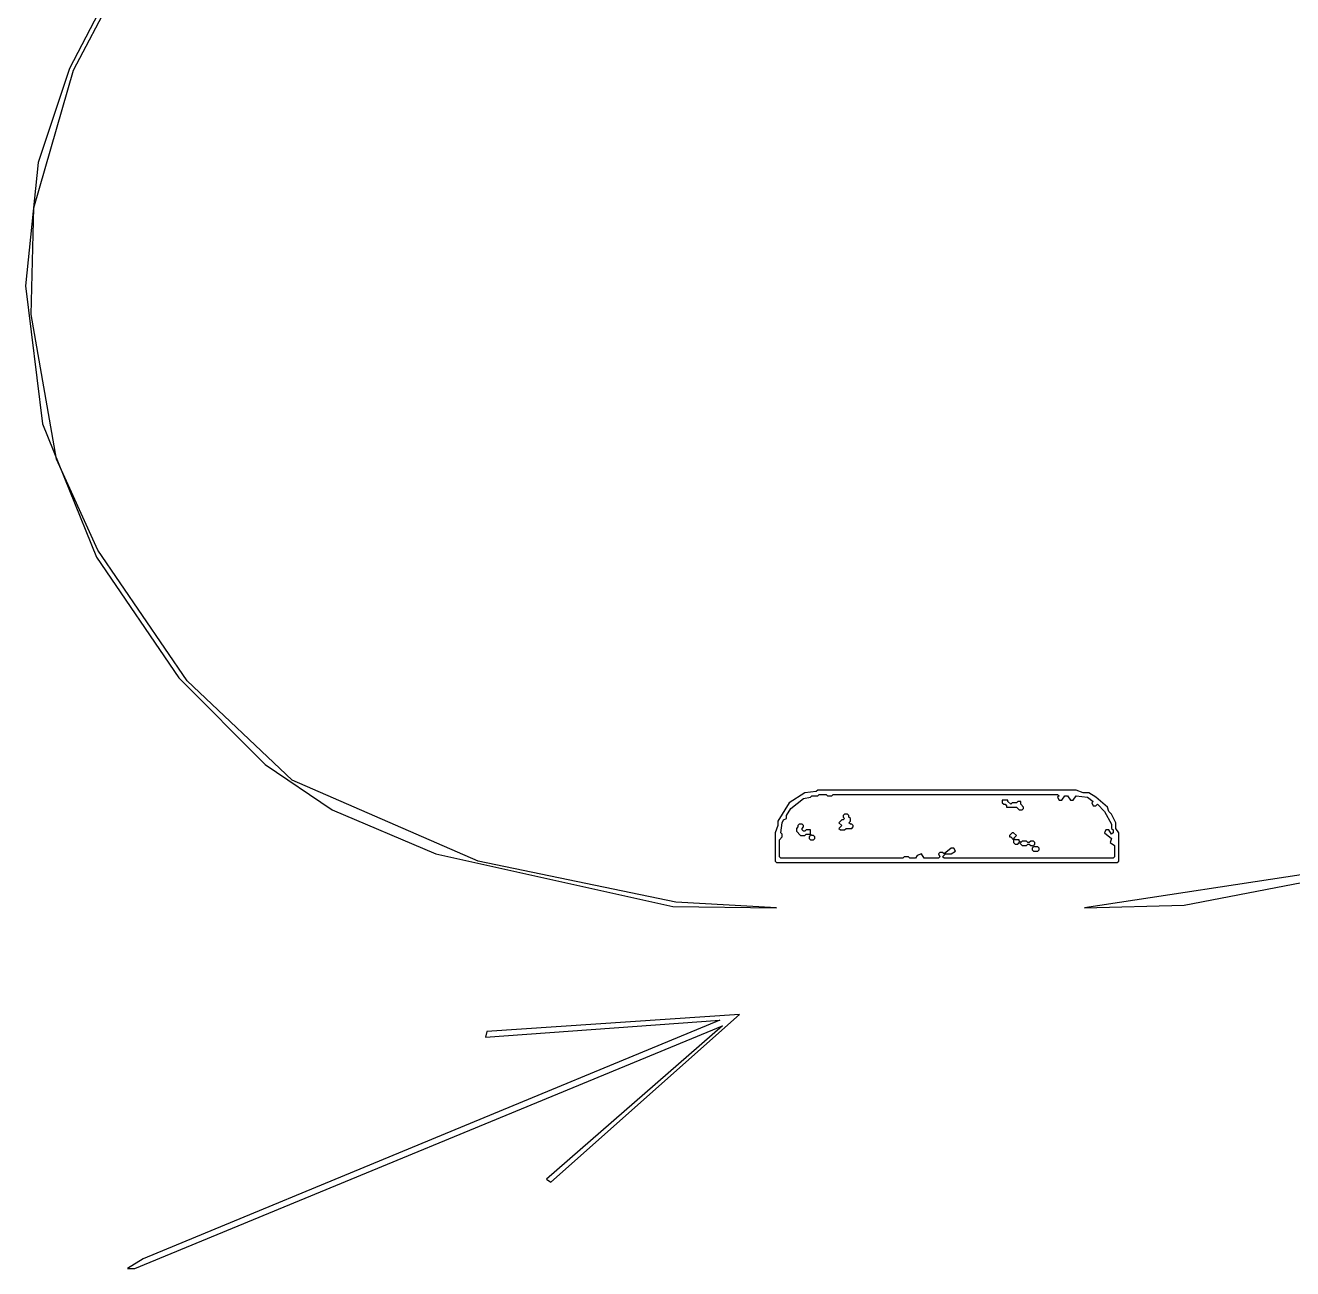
# Model space of a CAD drawing. Extents: x 17 to 323, y -435 to -5.
# Drawn here: x 165.8 to 255.1, y -359.1 to -271.6 of the extents above; entities that cross this region are included whole.
import ezdxf

# ---------------------------------------------------------------- set-up
doc = ezdxf.new("R2010")
doc.units = 0

msp = doc.modelspace()

# ---------------------------------------------------------------- linework, layer by layer
at = {"layer": 'CONTOURS'}
for p, q in [((182.5, -248.5), (168.9, -274.6)), ((169.2, -274.7), (182.4, -249.5)), ((166.4, -284.4), (169.2, -274.7)), ((168.9, -274.6), (166.7, -281.2)), ((166.7, -281.2), (165.8, -289.9)), ((166.2, -291.9), (166.4, -284.4)), ((165.8, -289.9), (167, -299.6)), ((168, -302.1), (166.2, -291.9)), ((167, -299.6), (170.8, -309)), ((170.9, -308.5), (168, -302.1)), ((177.2, -317.7), (170.9, -308.5)), ((170.8, -309), (176.6, -317.5)), ((176.6, -317.5), (182.7, -323.6)), ((184.6, -324.7), (177.2, -317.7)), ((182.7, -323.6), (187.4, -326.8)), ((197.7, -330.4), (184.6, -324.7)), ((220.7, -325.6), (219.6, -326.3)), ((221.5, -325.5), (220.7, -325.6)), ((221.6, -325.4), (221.5, -325.5)), ((239.8, -325.4), (221.6, -325.4)), ((221.6, -325.8), (221.7, -325.7)), ((221.7, -325.7), (222.2, -325.7)), ((222.2, -325.7), (222.3, -325.8)), ((222.6, -325.8), (222.7, -325.7)), ((222.7, -325.7), (238.5, -325.7)), ((238.5, -325.7), (238.6, -325.8)), ((240.3, -325.6), (239.8, -325.4)), ((240.7, -325.6), (240.3, -325.6)), ((241.2, -325.9), (240.7, -325.6)), ((219.6, -326.3), (218.8, -327.6)), ((219.7, -326.7), (220.6, -326)), ((220.6, -326), (221.1, -325.9)), ((221.1, -325.9), (221.2, -325.8)), ((221.2, -325.8), (221.6, -325.8)), ((222.3, -325.8), (222.6, -325.8)), ((234.6, -326.1), (234.6, -326.3)), ((235, -326.1), (234.6, -326.1)), ((234.6, -326.3), (234.7, -326.4)), ((234.7, -326.4), (234.8, -326.4)), ((234.8, -326.4), (234.9, -326.5)), ((234.9, -326.5), (234.9, -326.6)), ((234.9, -326.6), (235.6, -326.6)), ((235, -326.2), (235, -326.1)), ((235.2, -326.4), (235, -326.2)), ((235.3, -326.3), (235.2, -326.4)), ((235.6, -326.3), (235.3, -326.3)), ((235.7, -326.2), (235.6, -326.3)), ((235.6, -326.6), (235.8, -326.8)), ((235.9, -326.2), (235.7, -326.2)), ((235.9, -326.4), (235.9, -326.2)), ((236.1, -326.6), (235.9, -326.4)), ((236.1, -326.7), (236.1, -326.6)), ((238.6, -325.8), (238.5, -325.9)), ((238.5, -325.9), (238.6, -326.1)), ((238.6, -326.1), (238.8, -326.1)), ((238.8, -326.1), (239, -325.8)), ((239, -325.8), (239.2, -325.8)), ((239.2, -325.8), (239.4, -326.1)), ((239.4, -326.1), (239.6, -326.1)), ((239.6, -326.1), (239.8, -325.8)), ((239.8, -325.8), (240.6, -325.9)), ((240.6, -325.9), (241, -326.2)), ((241, -326.2), (240.9, -326.3)), ((240.9, -326.3), (241, -326.5)), ((241, -326.5), (241.2, -326.5)), ((242, -326.6), (241.2, -325.9)), ((241.2, -326.5), (241.3, -326.4)), ((241.3, -326.4), (241.8, -326.9)), ((242.1, -326.9), (242, -326.6)), ((187.4, -326.8), (194.7, -329.9)), ((219.1, -327.7), (219.2, -327.5)), ((219.2, -327.5), (219.4, -327.4)), ((219.4, -327.2), (219.7, -326.7)), ((219.4, -327.4), (219.4, -327.2)), ((223.3, -327.5), (223.1, -327.7)), ((223.4, -327.5), (223.3, -327.5)), ((223.5, -327.1), (223.4, -327.2)), ((223.4, -327.2), (223.4, -327.3)), ((223.4, -327.3), (223.5, -327.4)), ((223.5, -327.4), (223.4, -327.5)), ((223.7, -327.1), (223.5, -327.1)), ((223.8, -327.2), (223.7, -327.1)), ((223.8, -327.3), (223.8, -327.2)), ((223.9, -327.4), (223.8, -327.3)), ((223.9, -327.6), (223.9, -327.4)), ((235.8, -326.8), (236, -326.8)), ((236, -326.8), (236.1, -326.7)), ((241.8, -326.9), (242.3, -327.8)), ((242.3, -327.1), (242.1, -326.9)), ((242.6, -327.7), (242.3, -327.1)), ((218.8, -327.9), (218.6, -328.4)), ((218.6, -328.4), (218.6, -330.4)), ((218.8, -327.6), (218.8, -327.9)), ((219, -328.4), (219.1, -327.7)), ((219.1, -328.5), (219, -328.4)), ((220.2, -328), (220.1, -328.1)), ((220.1, -328.1), (220.1, -328.3)), ((220.1, -328.3), (220.4, -328.6)), ((220.3, -327.8), (220.2, -327.9)), ((220.2, -327.9), (220.2, -328)), ((220.5, -327.8), (220.3, -327.8)), ((220.6, -327.9), (220.5, -327.8)), ((220.5, -328.1), (220.6, -328)), ((220.5, -328.2), (220.5, -328.1)), ((220.6, -328.3), (220.5, -328.2)), ((220.6, -328), (220.6, -327.9)), ((220.7, -328.3), (220.6, -328.3)), ((220.8, -328.2), (220.7, -328.3)), ((221.1, -328.2), (220.8, -328.2)), ((221.1, -328.5), (221.1, -328.2)), ((223.1, -327.7), (223.3, -327.9)), ((223.3, -327.9), (223.1, -328.1)), ((223.1, -328.1), (223.2, -328.2)), ((223.2, -328.2), (223.5, -328.2)), ((223.5, -328.2), (223.6, -328.1)), ((223.6, -328.1), (224, -328.1)), ((223.8, -327.7), (223.9, -327.6)), ((223.9, -327.8), (223.8, -327.7)), ((224, -327.8), (223.9, -327.8)), ((224.1, -327.9), (224, -327.8)), ((224, -328.1), (224.1, -328)), ((224.1, -328), (224.1, -327.9)), ((235.3, -328.4), (235.1, -328.6)), ((235.4, -328.4), (235.3, -328.4)), ((235.6, -328.6), (235.4, -328.4)), ((241.9, -328.2), (241.8, -328.4)), ((241.8, -328.4), (242.3, -328.8)), ((242.1, -328.2), (241.9, -328.2)), ((242.3, -328.5), (242.1, -328.2)), ((242.3, -327.8), (242.3, -328.1)), ((242.3, -328.1), (242.4, -328.2)), ((242.4, -328.4), (242.3, -328.5)), ((242.4, -328.2), (242.4, -328.4)), ((242.6, -328.1), (242.6, -327.7)), ((242.8, -328.4), (242.6, -328.1)), ((242.8, -330.4), (242.8, -328.4)), ((218.9, -328.9), (219.1, -328.7)), ((218.9, -330.1), (218.9, -328.9)), ((219.1, -328.7), (219.1, -328.5)), ((220.4, -328.6), (220.7, -328.6)), ((220.7, -328.6), (220.8, -328.5)), ((220.8, -328.5), (221, -328.5)), ((221, -328.5), (221.1, -328.6)), ((221.1, -328.6), (221, -328.7)), ((221, -328.7), (221, -328.8)), ((221, -328.8), (221.1, -328.9)), ((221.2, -328.6), (221.1, -328.5)), ((221.1, -328.9), (221.3, -328.9)), ((221.3, -328.6), (221.2, -328.6)), ((221.4, -328.7), (221.3, -328.6)), ((221.3, -328.9), (221.4, -328.8)), ((221.4, -328.8), (221.4, -328.7)), ((235.1, -328.6), (235.1, -328.7)), ((235.1, -328.7), (235.2, -328.7)), ((235.2, -328.7), (235.4, -328.9)), ((235.4, -328.8), (235.6, -328.6)), ((235.5, -328.9), (235.4, -328.8)), ((235.4, -328.9), (235.4, -329.1)), ((235.4, -329.1), (235.5, -329.2)), ((235.8, -328.9), (235.5, -328.9)), ((235.5, -329.2), (235.7, -329.2)), ((235.7, -329.2), (235.8, -329.1)), ((235.8, -329), (235.8, -328.9)), ((235.9, -329.1), (235.8, -329)), ((235.8, -329.1), (236, -329.3)), ((236, -329), (235.9, -329.1)), ((236.3, -329), (236, -329)), ((236, -329.3), (236.3, -329.3)), ((236.4, -329.1), (236.3, -329)), ((236.3, -329.3), (236.4, -329.2)), ((236.5, -329.1), (236.4, -329.1)), ((236.4, -329.2), (236.5, -329.2)), ((236.6, -329), (236.5, -329.1)), ((236.5, -329.2), (236.6, -329.3)), ((236.8, -329), (236.6, -329)), ((236.6, -329.3), (236.7, -329.3)), ((236.7, -329.3), (236.8, -329.4)), ((236.9, -329.1), (236.8, -329)), ((236.8, -329.3), (236.9, -329.2)), ((236.9, -329.4), (236.8, -329.3)), ((236.9, -329.2), (236.9, -329.1)), ((242.3, -328.8), (242.2, -329.1)), ((242.2, -329.1), (242.5, -329.3)), ((242.5, -329.3), (242.5, -330.1)), ((194.7, -329.9), (211.4, -333.6)), ((219, -330.2), (218.9, -330.1)), ((227.6, -330.2), (219, -330.2)), ((227.7, -330.1), (227.6, -330.2)), ((228, -330.1), (227.7, -330.1)), ((228.1, -330.2), (228, -330.1)), ((228.5, -330.2), (228.1, -330.2)), ((228.6, -330), (228.5, -330.2)), ((228.9, -329.9), (228.6, -330)), ((229.1, -330.2), (228.9, -329.9)), ((230.1, -330.2), (229.1, -330.2)), ((230.2, -329.8), (230.1, -329.9)), ((230.1, -329.9), (230.2, -330.1)), ((230.2, -330.1), (230.1, -330.2)), ((230.4, -329.8), (230.2, -329.8)), ((230.5, -329.9), (230.4, -329.8)), ((230.4, -330.1), (230.6, -329.9)), ((230.5, -330.2), (230.4, -330.1)), ((231, -329.5), (230.5, -329.9)), ((242.4, -330.2), (230.5, -330.2)), ((230.6, -329.9), (231, -329.9)), ((231.2, -329.5), (231, -329.5)), ((231, -329.9), (231.3, -329.7)), ((231.3, -329.7), (231.2, -329.5)), ((236.8, -329.4), (236.7, -329.5)), ((236.7, -329.5), (236.7, -329.6)), ((236.7, -329.6), (236.8, -329.7)), ((236.8, -329.7), (237.1, -329.7)), ((237.1, -329.4), (236.9, -329.4)), ((237.2, -329.5), (237.1, -329.4)), ((237.1, -329.7), (237.2, -329.6)), ((237.2, -329.6), (237.2, -329.5)), ((242.5, -330.1), (242.4, -330.2)), ((211.6, -333.3), (197.7, -330.4)), ((218.6, -330.4), (218.7, -330.5)), ((218.7, -330.5), (242.7, -330.5)), ((261.4, -330.5), (240.4, -333.7)), ((242.7, -330.5), (242.8, -330.4)), ((247.4, -333.5), (261.5, -330.8)), ((211.4, -333.6), (218.7, -333.7)), ((218.7, -333.7), (211.6, -333.3)), ((240.4, -333.7), (247.4, -333.5)), ((214.7, -341.6), (174.1, -358.4)), ((198.2, -342.8), (214.7, -341.6)), ((216.1, -341.2), (198.3, -342.4)), ((202.8, -353), (216.1, -341.2)), ((173.5, -359.1), (214.9, -342)), ((198.3, -342.4), (198.2, -342.8)), ((214.9, -342), (202.5, -352.8)), ((202.5, -352.8), (202.8, -353)), ((174.1, -358.4), (173, -359.1)), ((173, -359.1), (173.5, -359.1))]:
    msp.add_line(p, q, dxfattribs=at)

doc.saveas('drawing.dxf')
